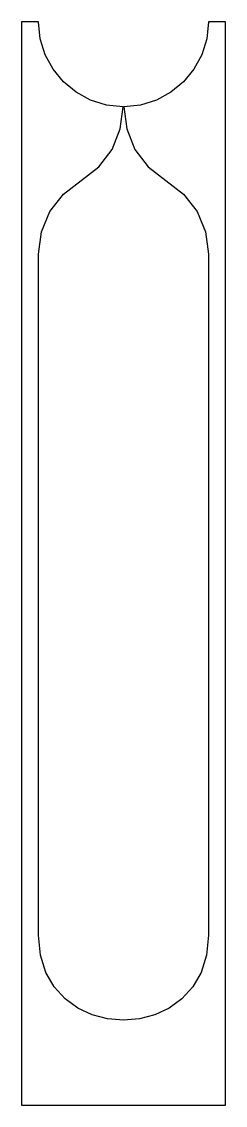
# Model space of a CAD drawing. Extents: x 0.1 to 12.1, y 0.1 to 63.8.
import ezdxf

# ---------------------------------------------------------------- set-up
doc = ezdxf.new("R2010")
doc.units = 0
doc.layers.get('0').update_dxf_attribs({"linetype": 'CONTINUOUS'})

msp = doc.modelspace()

# ---------------------------------------------------------------- linework, layer by layer
at = {"color": 7}
for p, q in [((1.12, 63.780254), (0.12, 63.780254)), ((0.12, 63.780254), (0.12, 0.12)), ((1.221574, 62.772579), (1.12, 63.780254)), ((1.12, 63.780254), (1.12, 63.780254)), ((11.120351, 63.7803), (11.01878, 62.772618)), ((12.12, 63.780254), (11.120351, 63.7803)), ((12.12, 0.12), (12.12, 63.780254)), ((1.512894, 61.834027), (1.221574, 62.772579)), ((11.01878, 62.772618), (10.727452, 61.834059)), ((1.973861, 60.984705), (1.512894, 61.834027)), ((10.727452, 61.834059), (10.26647, 60.98473)), ((2.584371, 60.244718), (1.973861, 60.984705)), ((10.26647, 60.98473), (9.65594, 60.244736)), ((3.324323, 59.634172), (2.584371, 60.244718)), ((9.65594, 60.244736), (8.915966, 59.634185)), ((4.173615, 59.173175), (3.324323, 59.634172)), ((8.915966, 59.634185), (8.066653, 59.173182)), ((5.112146, 58.881832), (4.173615, 59.173175)), ((6.09336, 58.78025), (5.112146, 58.881832)), ((5.920311, 57.475664), (6.09336, 58.78025)), ((7.128105, 58.881836), (6.146813, 58.780252)), ((6.146813, 58.780252), (6.319825, 57.475664)), ((8.066653, 59.173182), (7.128105, 58.881836)), ((5.450032, 56.280254), (5.920311, 57.475664)), ((6.319825, 57.475664), (6.790089, 56.280254)), ((4.663237, 55.252312), (5.450032, 56.280254)), ((6.790089, 56.280254), (7.5768, 55.252312)), ((3.62, 54.45013), (4.663237, 55.252312)), ((7.5768, 55.252312), (8.62, 54.450128)), ((2.576732, 53.647946), (3.62, 54.45013)), ((8.62, 54.450128), (9.663268, 53.647944)), ((1.789872, 52.620002), (2.576732, 53.647946)), ((9.663268, 53.647944), (10.450127, 52.62)), ((1.293077, 51.424589), (1.789872, 52.620002)), ((10.450127, 52.62), (10.946923, 51.424588)), ((1.12, 50.12), (1.293077, 51.424589)), ((10.946923, 51.424588), (11.12, 50.12)), ((1.12, 10.12), (1.12, 50.12)), ((11.12, 50.12), (11.12, 10.12)), ((1.232305, 8.94813), (1.12, 10.12)), ((11.12, 10.12), (11.007695, 8.948125)), ((1.549688, 7.932506), (1.232305, 8.94813)), ((11.007695, 8.948125), (10.690313, 7.932501)), ((2.042852, 7.073131), (1.549688, 7.932506)), ((10.690313, 7.932501), (10.197148, 7.073126)), ((2.6825, 6.370007), (2.042852, 7.073131)), ((10.197148, 7.073126), (9.5575, 6.370002)), ((3.439336, 5.823132), (2.6825, 6.370007)), ((9.5575, 6.370002), (8.800664, 5.823127)), ((4.284063, 5.432507), (3.439336, 5.823132)), ((8.800664, 5.823127), (7.955938, 5.432502)), ((5.187383, 5.198132), (4.284063, 5.432507)), ((6.12, 5.120002), (5.187383, 5.198132)), ((7.052617, 5.198127), (6.12, 5.120002)), ((7.955938, 5.432502), (7.052617, 5.198127)), ((0.12, 0.12), (12.12, 0.12))]:
    msp.add_line(p, q, dxfattribs=at)

doc.saveas('drawing.dxf')
